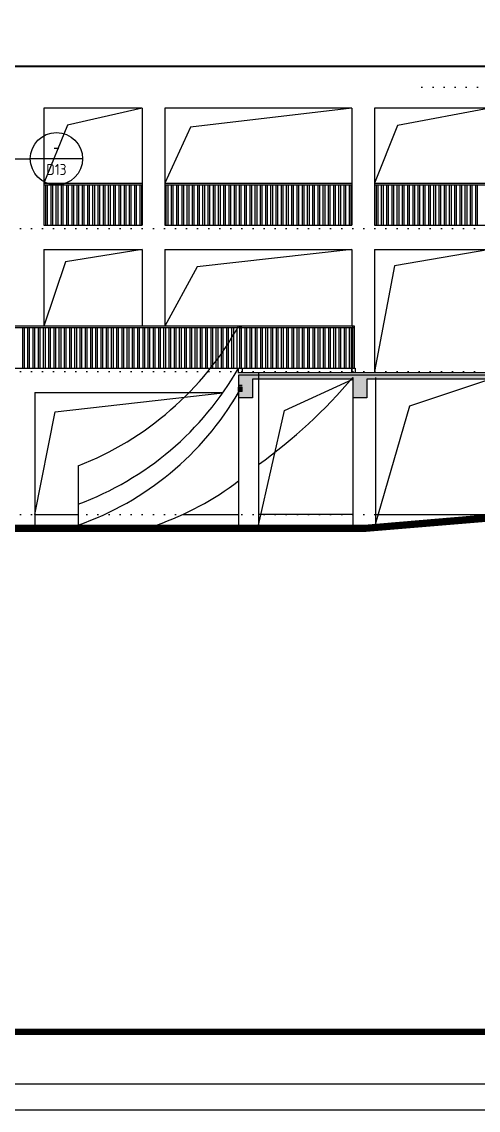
# Model space of a CAD drawing. Header units: millimetres. Extents: x -1048436 to -185795, y -983427 to 400387.
# Drawn here: x -707016 to -693929, y -983427 to -952219 of the extents above; entities that cross this region are included whole.
import ezdxf
from ezdxf.enums import TextEntityAlignment as Align

# ---------------------------------------------------------------- set-up
doc = ezdxf.new("R2010")
doc.units = ezdxf.units.MM
doc.header["$LTSCALE"] = 500
doc.linetypes.add('DOT', pattern=[6.35, 0, -6.35])
for name, color, linetype in [('C-SHET-TTLB', 11, 'Continuous'), ('建-填充', 9, 'Continuous'), ('建-墙', 254, 'Continuous'), ('建-墙-完成面', 95, 'Continuous'), ('建-文字', 4, 'Continuous'), ('建-楼梯-扶手栏杆', 3, 'Continuous'), ('建-符号', 13, 'Continuous'), ('楼层虚线', 1, 'Continuous')]:
    doc.layers.add(name, color=color, linetype=linetype)
doc.styles.add('ECADI', font='hzs.shx', dxfattribs={"width": 0.7, "bigfont": 'hztxt.shx'})
doc.styles.add('XD2008', font='xd-hzs.shx', dxfattribs={"width": 0.7, "bigfont": 'xd-hztxt.shx'})

# ---------------------------------------------------------------- blocks, each defined once
blk = doc.blocks.new('集团图框A1')
at = {"layer": 'C-SHET-TTLB'}
for points in [[(1095.85, -95.53), (1095.85, -699.53), (244.85, -699.53), (244.85, -95.53)], [(1090.85, -100.53), (1090.85, -694.53), (249.85, -694.53), (249.85, -100.53)]]:
    blk.add_lwpolyline(points, close=True, dxfattribs=at)
at = {"layer": 'C-SHET-TTLB', "const_width": 1.2}
blk.add_lwpolyline([(268.25, -110.53), (1080.85, -110.53), (1080.85, -684.53), (268.25, -684.53)], close=True, dxfattribs=at)
at = {"color": 2, "style": 'ECADI', "width": 0.7}
for tag, p in [('序号1', (1009.72, -381.88)), ('记要1', (1037.92, -381.9)), ('日期1', (1073.26, -381.71)), ('序号2', (1009.72, -387.77)), ('记要2', (1037.92, -387.79)), ('日期2', (1073.26, -387.6)), ('序号3', (1009.72, -393.63)), ('记要3', (1037.92, -393.65)), ('日期3', (1073.26, -393.46)), ('序号4', (1009.72, -399.51)), ('记要4', (1037.92, -399.53)), ('日期4', (1073.26, -399.35)), ('合作设计单位', (1042.53, -542.75)), ('审定人', (1041.84, -561.74)), ('审核人', (1041.84, -571.23)), ('设计总负责人', (1041.84, -580.99)), ('专业负责人', (1041.84, -591.72)), ('校对人', (1041.84, -601.96)), ('设计人', (1041.84, -611.83)), ('建设单位上', (1044.38, -619.93)), ('建设单位中', (1044.38, -623.89)), ('建设单位下', (1044.38, -627.74)), ('项目名称上', (1044.35, -632.3)), ('项目名称中', (1044.35, -636.38)), ('项目名称下', (1044.35, -640.33)), ('子项', (1043.59, -646.93)), ('图名上', (1044.47, -653.59)), ('图名中', (1044.47, -657.5)), ('图名下', (1044.47, -661.62)), ('工程编号', (1027.1, -667.58)), ('阶段', (1063.92, -667.61)), ('比例', (1025.96, -674.19)), ('专业', (1063.72, -673.97)), ('日期', (1026.1, -680.73)), ('图别、图号', (1066.05, -680.84))]:
    blk.add_attdef(tag, text='', height=3.5, dxfattribs=at).set_placement(p, align=Align.MIDDLE)
blk = doc.blocks.new('A1')
blk.add_blockref('集团图框A1', (-609654.51, -640037.88))

msp = doc.modelspace()

# ---------------------------------------------------------------- hatches: boundary and pattern name
at = {"layer": '建-填充'}
for points in [[(-697324.8, -962428.1), (-697324.8, -962348.1), (-700800, -962348.1), (-700400, -962468.1), (-697524.8, -962468.1)], [(-700400, -962468.1), (-700800, -962348.1), (-700800, -962998.1), (-700400, -962998.1)], [(-697324.8, -962428.1), (-697524.8, -962468.1), (-697524.8, -962998.1), (-697124.8, -962998.1), (-697124.8, -962468.1)], [(-693466.7, -962428.1), (-693600, -962348.1), (-697324.8, -962348.1), (-697324.8, -962428.1), (-697124.8, -962468.1), (-693600, -962468.1)], [(-700700, -962698.1), (-700800, -962698.1), (-700800, -962818.1), (-700700, -962818.1)]]:
    msp.add_hatch(color=256, dxfattribs=at).paths.add_polyline_path(points)

# ---------------------------------------------------------------- linework, layer by layer
for p, q in [((-693600, -953498.1), (-733249.5, -953498.1)), ((-703559.5, -954698.1), (-706381.7, -954698.1)), ((-706381.7, -954698.1), (-706381.7, -958048.1)), ((-703559.5, -954698.1), (-703559.5, -958048.1)), ((-697555.8, -954698.1), (-702909.5, -954698.1)), ((-702909.5, -954698.1), (-702909.5, -958048.1)), ((-697555.8, -954698.1), (-697555.8, -958048.1)), ((-693600, -954698.1), (-696905.8, -954698.1)), ((-696905.8, -954698.1), (-696905.8, -958048.1)), ((-706381.7, -958748.1), (-706381.7, -960948.1)), ((-703559.5, -958748.1), (-703559.5, -960948.1)), ((-702909.5, -958748.1), (-702909.5, -960948.1)), ((-697555.8, -958748.1), (-697555.8, -960948.1)), ((-696905.8, -958748.1), (-696905.8, -962248.1)), ((-697555.8, -960998.1), (-697555.8, -962248.1)), ((-700700, -962148.1), (-697555.8, -962148.1)), ((-700227.1, -962298.1), (-700227.1, -966748.1)), ((-697524.8, -962418.1), (-697524.8, -966648.1)), ((-696874.8, -962418.1), (-696874.8, -966621)), ((-706641.6, -962848.1), (-706641.6, -966748.1)), ((-700800, -962998.1), (-700800, -966748.1)), ((-705396.3, -964948.1), (-705396.3, -966048.1)), ((-705396.3, -966048.1), (-705396.3, -966648.1)), ((-697200, -966648.1), (-693600, -966348.1)), ((-697191.7, -966747.8), (-693591.7, -966447.8)), ((-733576.4, -966648.1), (-697200, -966648.1))]:
    msp.add_line(p, q)
for points, const_width in [([(-733176.4, -951648.1), (-721867.6, -951648.1), (-721867.6, -953498.1), (-693600, -953498.1), (-693600, -952748.1), (-693000, -952748.1), (-693000, -943748.1), (-689500, -943748.1), (-689500, -952748.1), (-673200, -952748.1), (-673200, -966648.1)], 50), ([(-693591.7, -966447.8), (-697195.8, -966748.1), (-733576.4, -966748.1)], 200)]:
    msp.add_lwpolyline(points, dxfattribs=dict(const_width=const_width))
for points in [[(-703559.5, -954698.1), (-705706.9, -955184.7), (-706381.7, -956848.1)], [(-697555.8, -954698.1), (-702173.7, -955245.3), (-702909.5, -956848.1)], [(-693600, -954698.1), (-696241.8, -955192), (-696905.8, -956848.1)], [(-706381.7, -958048.1), (-703559.5, -958048.1)], [(-702909.5, -958048.1), (-697555.8, -958048.1)], [(-696905.8, -958048.1), (-693600, -958048.1)], [(-706381.7, -958748.1), (-703559.5, -958748.1)], [(-703559.5, -958748.1), (-705760.9, -959100.7), (-706381.7, -960948.1)], [(-702909.5, -958748.1), (-697555.8, -958748.1)], [(-697555.8, -958748.1), (-701991, -959243.5), (-702909.5, -960948.1)], [(-696905.8, -958748.1), (-693600, -958748.1)], [(-693600, -958748.1), (-696330.7, -959212.9), (-696905.8, -962248.1)], [(-717868.5, -962148.1), (-700800, -962148.1)], [(-700800, -962298.1), (-700800, -962148.1), (-700700, -962148.1), (-700700, -962298.1)], [(-697555.8, -962288.1), (-697555.8, -962148.1), (-697455.8, -962148.1), (-697455.8, -962288.1)], [(-700227.1, -966648.1), (-699480.8, -963366.4), (-697524.8, -962468.1)], [(-696874.8, -966621), (-695886.8, -963231.5), (-693600, -962468.1)], [(-706641.6, -962848.1), (-701243.6, -962848.1)], [(-706641.6, -966348.1), (-706053.4, -963401.8), (-701248.8, -962855.6)], [(-706641.6, -966348.1), (-705396.3, -966348.1)], [(-702408.9, -966348.1), (-700800, -966348.1)], [(-697524.8, -966348.1), (-700227.1, -966348.1)], [(-696874.8, -966348.1), (-693600, -966348.1)]]:
    msp.add_lwpolyline(points)
for centre, radius, start, end in [((-708449.9, -957790.9), 8803.8, 290.29467, 330.33479), ((-709006.7, -952679.1), 15056, 305.67094, 319.69504), ((-708253.5, -958512.4), 8622.9, 289.35097, 329.81334), ((-708253.5, -958512.4), 8622.9, 327.47892, 329.81334), ((-706008.2, -958512.4), 8622.9, 289.35097, 307.15681)]:
    msp.add_arc(centre, radius, start, end)
at = {"layer": '建-墙'}
for p, q in [((-697324.8, -962348.1), (-700800, -962348.1)), ((-700800, -962348.1), (-700800, -962998.1)), ((-693600, -962348.1), (-697324.8, -962348.1)), ((-700700, -962698.1), (-700800, -962698.1)), ((-700800, -962818.1), (-700800, -962698.1)), ((-700700, -962818.1), (-700700, -962698.1)), ((-697524.8, -962468.1), (-700400, -962468.1)), ((-700400, -962468.1), (-700400, -962998.1)), ((-697524.8, -962468.1), (-697524.8, -962998.1)), ((-693600, -962468.1), (-697124.8, -962468.1)), ((-697124.8, -962468.1), (-697124.8, -962998.1)), ((-700700, -962818.1), (-700800, -962818.1)), ((-700400, -962998.1), (-700800, -962998.1)), ((-697124.8, -962998.1), (-697524.8, -962998.1))]:
    msp.add_line(p, q, dxfattribs=at)
at = {"layer": '建-墙-完成面'}
for p, q in [((-697324.8, -962288.1), (-700800, -962288.1)), ((-693600, -962288.1), (-697324.8, -962288.1)), ((-700700, -962648.1), (-700800, -962648.1))]:
    msp.add_line(p, q, dxfattribs=at)
at = {"layer": '建-楼梯-扶手栏杆'}
for p, q in [((-706334.5, -956898.1), (-706334.5, -958048.1)), ((-706284.5, -956898.1), (-706284.5, -958048.1)), ((-706184.5, -956898.1), (-706184.5, -958048.1)), ((-706134.5, -956898.1), (-706134.5, -958048.1)), ((-706034.5, -956898.1), (-706034.5, -958048.1)), ((-705984.5, -956898.1), (-705984.5, -958048.1)), ((-705884.5, -956898.1), (-705884.5, -958048.1)), ((-705834.5, -956898.1), (-705834.5, -958048.1)), ((-705734.5, -956898.1), (-705734.5, -958048.1)), ((-705684.5, -956898.1), (-705684.5, -958048.1)), ((-705584.5, -956898.1), (-705584.5, -958048.1)), ((-705534.5, -956898.1), (-705534.5, -958048.1)), ((-705434.5, -956898.1), (-705434.5, -958048.1)), ((-705384.5, -956898.1), (-705384.5, -958048.1)), ((-705284.5, -956898.1), (-705284.5, -958048.1)), ((-705234.5, -956898.1), (-705234.5, -958048.1)), ((-705134.5, -956898.1), (-705134.5, -958048.1)), ((-705084.5, -956898.1), (-705084.5, -958048.1)), ((-704984.5, -956898.1), (-704984.5, -958048.1)), ((-704934.5, -956898.1), (-704934.5, -958048.1)), ((-704834.5, -956898.1), (-704834.5, -958048.1)), ((-704784.5, -956898.1), (-704784.5, -958048.1)), ((-704684.5, -956898.1), (-704684.5, -958048.1)), ((-704634.5, -956898.1), (-704634.5, -958048.1)), ((-704534.5, -956898.1), (-704534.5, -958048.1)), ((-704484.5, -956898.1), (-704484.5, -958048.1)), ((-704384.5, -956898.1), (-704384.5, -958048.1)), ((-704334.5, -956898.1), (-704334.5, -958048.1)), ((-704234.5, -956898.1), (-704234.5, -958048.1)), ((-704184.5, -956898.1), (-704184.5, -958048.1)), ((-704084.5, -956898.1), (-704084.5, -958048.1)), ((-704034.5, -956898.1), (-704034.5, -958048.1)), ((-703934.5, -956898.1), (-703934.5, -958048.1)), ((-703884.5, -956898.1), (-703884.5, -958048.1)), ((-703784.5, -956898.1), (-703784.5, -958048.1)), ((-703734.5, -956898.1), (-703734.5, -958048.1)), ((-703634.5, -956898.1), (-703634.5, -958048.1)), ((-703584.5, -956898.1), (-703584.5, -958048.1)), ((-702880.8, -956898.1), (-702880.8, -958048.1)), ((-702830.8, -956898.1), (-702830.8, -958048.1)), ((-702730.8, -956898.1), (-702730.8, -958048.1)), ((-702680.8, -956898.1), (-702680.8, -958048.1)), ((-702580.8, -956898.1), (-702580.8, -958048.1)), ((-702530.8, -956898.1), (-702530.8, -958048.1)), ((-702430.8, -956898.1), (-702430.8, -958048.1)), ((-702380.8, -956898.1), (-702380.8, -958048.1)), ((-702280.8, -956898.1), (-702280.8, -958048.1)), ((-702230.8, -956898.1), (-702230.8, -958048.1)), ((-702130.8, -956898.1), (-702130.8, -958048.1)), ((-702080.8, -956898.1), (-702080.8, -958048.1)), ((-701980.8, -956898.1), (-701980.8, -958048.1)), ((-701930.8, -956898.1), (-701930.8, -958048.1)), ((-701830.8, -956898.1), (-701830.8, -958048.1)), ((-701780.8, -956898.1), (-701780.8, -958048.1)), ((-701680.8, -956898.1), (-701680.8, -958048.1)), ((-701630.8, -956898.1), (-701630.8, -958048.1)), ((-701530.8, -956898.1), (-701530.8, -958048.1)), ((-701480.8, -956898.1), (-701480.8, -958048.1)), ((-701380.8, -956898.1), (-701380.8, -958048.1)), ((-701330.8, -956898.1), (-701330.8, -958048.1)), ((-701230.8, -956898.1), (-701230.8, -958048.1)), ((-701180.8, -956898.1), (-701180.8, -958048.1)), ((-701080.8, -956898.1), (-701080.8, -958048.1)), ((-701030.8, -956898.1), (-701030.8, -958048.1)), ((-700930.8, -956898.1), (-700930.8, -958048.1)), ((-700880.8, -956898.1), (-700880.8, -958048.1)), ((-700780.8, -956898.1), (-700780.8, -958048.1)), ((-700730.8, -956898.1), (-700730.8, -958048.1)), ((-700630.8, -956898.1), (-700630.8, -958048.1)), ((-700580.8, -956898.1), (-700580.8, -958048.1)), ((-700480.8, -956898.1), (-700480.8, -958048.1)), ((-700430.8, -956898.1), (-700430.8, -958048.1)), ((-700330.8, -956898.1), (-700330.8, -958048.1)), ((-700280.8, -956898.1), (-700280.8, -958048.1)), ((-700180.8, -956898.1), (-700180.8, -958048.1)), ((-700130.8, -956898.1), (-700130.8, -958048.1)), ((-700030.8, -956898.1), (-700030.8, -958048.1)), ((-699980.8, -956898.1), (-699980.8, -958048.1)), ((-699880.8, -956898.1), (-699880.8, -958048.1)), ((-699830.8, -956898.1), (-699830.8, -958048.1)), ((-699730.8, -956898.1), (-699730.8, -958048.1)), ((-699680.8, -956898.1), (-699680.8, -958048.1)), ((-699580.8, -956898.1), (-699580.8, -958048.1)), ((-699530.8, -956898.1), (-699530.8, -958048.1)), ((-699430.8, -956898.1), (-699430.8, -958048.1)), ((-699380.8, -956898.1), (-699380.8, -958048.1)), ((-699280.8, -956898.1), (-699280.8, -958048.1)), ((-699230.8, -956898.1), (-699230.8, -958048.1)), ((-699130.8, -956898.1), (-699130.8, -958048.1)), ((-699080.8, -956898.1), (-699080.8, -958048.1)), ((-698980.8, -956898.1), (-698980.8, -958048.1)), ((-698930.8, -956898.1), (-698930.8, -958048.1)), ((-698830.8, -956898.1), (-698830.8, -958048.1)), ((-698780.8, -956898.1), (-698780.8, -958048.1)), ((-698680.8, -956898.1), (-698680.8, -958048.1)), ((-698630.8, -956898.1), (-698630.8, -958048.1)), ((-698530.8, -956898.1), (-698530.8, -958048.1)), ((-698480.8, -956898.1), (-698480.8, -958048.1)), ((-698380.8, -956898.1), (-698380.8, -958048.1)), ((-698330.8, -956898.1), (-698330.8, -958048.1)), ((-698230.8, -956898.1), (-698230.8, -958048.1)), ((-698180.8, -956898.1), (-698180.8, -958048.1)), ((-698080.8, -956898.1), (-698080.8, -958048.1)), ((-698030.8, -956898.1), (-698030.8, -958048.1)), ((-697930.8, -956898.1), (-697930.8, -958048.1)), ((-697880.8, -956898.1), (-697880.8, -958048.1)), ((-697780.8, -956898.1), (-697780.8, -958048.1)), ((-697730.8, -956898.1), (-697730.8, -958048.1)), ((-697630.8, -956898.1), (-697630.8, -958048.1)), ((-697580.8, -956898.1), (-697580.8, -958048.1)), ((-696858.6, -956898.1), (-696858.6, -958048.1)), ((-696808.6, -956898.1), (-696808.6, -958048.1)), ((-696708.6, -956898.1), (-696708.6, -958048.1)), ((-696658.6, -956898.1), (-696658.6, -958048.1)), ((-696558.6, -956898.1), (-696558.6, -958048.1)), ((-696508.6, -956898.1), (-696508.6, -958048.1)), ((-696408.6, -956898.1), (-696408.6, -958048.1)), ((-696358.6, -956898.1), (-696358.6, -958048.1)), ((-696258.6, -956898.1), (-696258.6, -958048.1)), ((-696208.6, -956898.1), (-696208.6, -958048.1)), ((-696108.6, -956898.1), (-696108.6, -958048.1)), ((-696058.6, -956898.1), (-696058.6, -958048.1)), ((-695958.6, -956898.1), (-695958.6, -958048.1)), ((-695908.6, -956898.1), (-695908.6, -958048.1)), ((-695808.6, -956898.1), (-695808.6, -958048.1)), ((-695758.6, -956898.1), (-695758.6, -958048.1)), ((-695658.6, -956898.1), (-695658.6, -958048.1)), ((-695608.6, -956898.1), (-695608.6, -958048.1)), ((-695508.6, -956898.1), (-695508.6, -958048.1)), ((-695458.6, -956898.1), (-695458.6, -958048.1)), ((-695358.6, -956898.1), (-695358.6, -958048.1)), ((-695308.6, -956898.1), (-695308.6, -958048.1)), ((-695208.6, -956898.1), (-695208.6, -958048.1)), ((-695158.6, -956898.1), (-695158.6, -958048.1)), ((-695058.6, -956898.1), (-695058.6, -958048.1)), ((-695008.6, -956898.1), (-695008.6, -958048.1)), ((-694908.6, -956898.1), (-694908.6, -958048.1)), ((-694858.6, -956898.1), (-694858.6, -958048.1)), ((-694758.6, -956898.1), (-694758.6, -958048.1)), ((-694708.6, -956898.1), (-694708.6, -958048.1)), ((-694608.6, -956898.1), (-694608.6, -958048.1)), ((-694558.6, -956898.1), (-694558.6, -958048.1)), ((-694458.6, -956898.1), (-694458.6, -958048.1)), ((-694408.6, -956898.1), (-694408.6, -958048.1)), ((-694308.6, -956898.1), (-694308.6, -958048.1)), ((-694258.6, -956898.1), (-694258.6, -958048.1)), ((-694158.6, -956898.1), (-694158.6, -958048.1)), ((-694108.6, -956898.1), (-694108.6, -958048.1)), ((-694008.6, -956898.1), (-694008.6, -958048.1)), ((-693958.6, -956898.1), (-693958.6, -958048.1)), ((-706999.4, -960998.1), (-706999.4, -962148.1)), ((-706949.4, -960998.1), (-706949.4, -962148.1)), ((-706849.4, -960998.1), (-706849.4, -962148.1)), ((-706799.4, -960998.1), (-706799.4, -962148.1)), ((-706699.4, -960998.1), (-706699.4, -962148.1)), ((-706649.4, -960998.1), (-706649.4, -962148.1)), ((-706549.4, -960998.1), (-706549.4, -962148.1)), ((-706499.4, -960998.1), (-706499.4, -962148.1)), ((-706399.4, -960998.1), (-706399.4, -962148.1)), ((-706349.4, -960998.1), (-706349.4, -962148.1)), ((-706249.4, -960998.1), (-706249.4, -962148.1)), ((-706199.4, -960998.1), (-706199.4, -962148.1)), ((-706099.4, -960998.1), (-706099.4, -962148.1)), ((-706049.4, -960998.1), (-706049.4, -962148.1)), ((-705949.4, -960998.1), (-705949.4, -962148.1)), ((-705899.4, -960998.1), (-705899.4, -962148.1)), ((-705799.4, -960998.1), (-705799.4, -962148.1)), ((-705749.4, -960998.1), (-705749.4, -962148.1)), ((-705649.4, -960998.1), (-705649.4, -962148.1)), ((-705599.4, -960998.1), (-705599.4, -962148.1)), ((-705499.4, -960998.1), (-705499.4, -962148.1)), ((-705449.4, -960998.1), (-705449.4, -962148.1)), ((-705349.4, -960998.1), (-705349.4, -962148.1)), ((-705299.4, -960998.1), (-705299.4, -962148.1)), ((-705199.4, -960998.1), (-705199.4, -962148.1)), ((-705149.4, -960998.1), (-705149.4, -962148.1)), ((-705049.4, -960998.1), (-705049.4, -962148.1)), ((-704999.4, -960998.1), (-704999.4, -962148.1)), ((-704899.4, -960998.1), (-704899.4, -962148.1)), ((-704849.4, -960998.1), (-704849.4, -962148.1)), ((-704749.4, -960998.1), (-704749.4, -962148.1)), ((-704699.4, -960998.1), (-704699.4, -962148.1)), ((-704599.4, -960998.1), (-704599.4, -962148.1)), ((-704549.4, -960998.1), (-704549.4, -962148.1)), ((-704449.4, -960998.1), (-704449.4, -962148.1)), ((-704399.4, -960998.1), (-704399.4, -962148.1)), ((-704299.4, -960998.1), (-704299.4, -962148.1)), ((-704249.4, -960998.1), (-704249.4, -962148.1)), ((-704149.4, -960998.1), (-704149.4, -962148.1)), ((-704099.4, -960998.1), (-704099.4, -962148.1)), ((-703999.4, -960998.1), (-703999.4, -962148.1)), ((-703949.4, -960998.1), (-703949.4, -962148.1)), ((-703849.4, -960998.1), (-703849.4, -962148.1)), ((-703799.4, -960998.1), (-703799.4, -962148.1)), ((-703699.4, -960998.1), (-703699.4, -962148.1)), ((-703649.4, -960998.1), (-703649.4, -962148.1)), ((-703549.4, -960998.1), (-703549.4, -962148.1)), ((-703499.4, -960998.1), (-703499.4, -962148.1)), ((-703399.4, -960998.1), (-703399.4, -962148.1)), ((-703349.4, -960998.1), (-703349.4, -962148.1)), ((-703249.4, -960998.1), (-703249.4, -962148.1)), ((-703199.4, -960998.1), (-703199.4, -962148.1)), ((-703099.4, -960998.1), (-703099.4, -962148.1)), ((-703049.4, -960998.1), (-703049.4, -962148.1)), ((-702949.4, -960998.1), (-702949.4, -962148.1)), ((-702899.4, -960998.1), (-702899.4, -962148.1)), ((-702799.4, -960998.1), (-702799.4, -962148.1)), ((-702749.4, -960998.1), (-702749.4, -962148.1)), ((-702649.4, -960998.1), (-702649.4, -962148.1)), ((-702599.4, -960998.1), (-702599.4, -962148.1)), ((-702499.4, -960998.1), (-702499.4, -962148.1)), ((-702449.4, -960998.1), (-702449.4, -962148.1)), ((-702349.4, -960998.1), (-702349.4, -962148.1)), ((-702299.4, -960998.1), (-702299.4, -962148.1)), ((-702199.4, -960998.1), (-702199.4, -962148.1)), ((-702149.4, -960998.1), (-702149.4, -962148.1)), ((-702049.4, -960998.1), (-702049.4, -962148.1)), ((-701999.4, -960998.1), (-701999.4, -962148.1)), ((-701899.4, -960998.1), (-701899.4, -962148.1)), ((-701849.4, -960998.1), (-701849.4, -962148.1)), ((-701749.4, -960998.1), (-701749.4, -962148.1)), ((-701699.4, -960998.1), (-701699.4, -962148.1)), ((-701599.4, -960998.1), (-701599.4, -962148.1)), ((-701549.4, -960998.1), (-701549.4, -962148.1)), ((-701449.4, -960998.1), (-701449.4, -962148.1)), ((-701399.4, -960998.1), (-701399.4, -962148.1)), ((-701299.4, -960998.1), (-701299.4, -962148.1)), ((-701249.4, -960998.1), (-701249.4, -962148.1)), ((-701149.4, -960998.1), (-701149.4, -962148.1)), ((-701099.4, -960998.1), (-701099.4, -962148.1)), ((-700999.4, -960998.1), (-700999.4, -962148.1)), ((-700949.4, -960998.1), (-700949.4, -962148.1)), ((-700849.4, -960998.1), (-700849.4, -962148.1)), ((-700775, -960948.1), (-700775, -962148.1)), ((-700725, -960948.1), (-700725, -962148.1)), ((-700625, -960998.1), (-700625, -962148.1)), ((-700575, -960998.1), (-700575, -962148.1)), ((-700475, -960998.1), (-700475, -962148.1)), ((-700425, -960998.1), (-700425, -962148.1)), ((-700325, -960998.1), (-700325, -962148.1)), ((-700275, -960998.1), (-700275, -962148.1)), ((-700175, -960998.1), (-700175, -962148.1)), ((-700125, -960998.1), (-700125, -962148.1)), ((-700025, -960998.1), (-700025, -962148.1)), ((-699975, -960998.1), (-699975, -962148.1)), ((-699875, -960998.1), (-699875, -962148.1)), ((-699825, -960998.1), (-699825, -962148.1)), ((-699725, -960998.1), (-699725, -962148.1)), ((-699675, -960998.1), (-699675, -962148.1)), ((-699575, -960998.1), (-699575, -962148.1)), ((-699525, -960998.1), (-699525, -962148.1)), ((-699425, -960998.1), (-699425, -962148.1)), ((-699375, -960998.1), (-699375, -962148.1)), ((-699275, -960998.1), (-699275, -962148.1)), ((-699225, -960998.1), (-699225, -962148.1)), ((-699125, -960998.1), (-699125, -962148.1)), ((-699075, -960998.1), (-699075, -962148.1)), ((-698975, -960998.1), (-698975, -962148.1)), ((-698925, -960998.1), (-698925, -962148.1)), ((-698825, -960998.1), (-698825, -962148.1)), ((-698775, -960998.1), (-698775, -962148.1)), ((-698675, -960998.1), (-698675, -962148.1)), ((-698625, -960998.1), (-698625, -962148.1)), ((-698525, -960998.1), (-698525, -962148.1)), ((-698475, -960998.1), (-698475, -962148.1)), ((-698375, -960998.1), (-698375, -962148.1)), ((-698325, -960998.1), (-698325, -962148.1)), ((-698225, -960998.1), (-698225, -962148.1)), ((-698175, -960998.1), (-698175, -962148.1)), ((-698075, -960998.1), (-698075, -962148.1)), ((-698025, -960998.1), (-698025, -962148.1)), ((-697925, -960998.1), (-697925, -962148.1)), ((-697875, -960998.1), (-697875, -962148.1)), ((-697775, -960998.1), (-697775, -962148.1)), ((-697725, -960998.1), (-697725, -962148.1)), ((-697625, -960998.1), (-697625, -962148.1)), ((-697575, -960998.1), (-697575, -962148.1)), ((-697530.8, -960948.1), (-697530.8, -962148.1))]:
    msp.add_line(p, q, dxfattribs=at)
for points in [[(-697480.8, -960998.1), (-717952.1, -960998.1), (-721332.1, -958948.1), (-723832.1, -958948.1), (-727224.1, -956890.9)], [(-697480.8, -960948.1), (-717938.1, -960948.1), (-721318.1, -958898.1), (-723818.1, -958898.1), (-727198.1, -956848.1)], [(-706381.7, -956848.1), (-703559.5, -956848.1)], [(-706381.7, -956898.1), (-703559.5, -956898.1)], [(-702909.5, -956848.1), (-697555.8, -956848.1)], [(-702909.5, -956898.1), (-697555.8, -956898.1)], [(-696905.8, -956848.1), (-693600, -956848.1)], [(-696905.8, -956898.1), (-693600, -956898.1)], [(-697480.8, -962148.1), (-697480.8, -960948.1)]]:
    msp.add_lwpolyline(points, dxfattribs=at)
msp.add_lwpolyline([(-700725, -960948.1), (-700775, -960948.1), (-700775, -960998.1), (-700725, -960998.1)], close=True, dxfattribs=at)
msp.add_arc((-708650.3, -956568.3), 8989.4, 291.22158, 330.84194, dxfattribs=at)
at = {"layer": '建-符号'}
for p in [(-709596.4, -956145.9), (-705270.7, -956145.9)]:
    msp.add_line(p, (-706770.7, -956145.9), dxfattribs=at)
msp.add_circle((-706020.7, -956145.9), 750, dxfattribs=at)
at = {"layer": '楼层虚线', "linetype": 'DOT', "ltscale": 0.1}
for p, q in [((-695542, -954098.1), (-667499.9, -954098.1)), ((-757553, -958148.1), (-667499.9, -958148.1)), ((-757553, -962248.1), (-667499.9, -962248.1)), ((-757553, -966348.1), (-667499.9, -966348.1))]:
    msp.add_line(p, q, dxfattribs=at)

# ---------------------------------------------------------------- block references
at = {"xscale": 150, "yscale": 150, "zscale": 150}
msp.add_blockref('A1', (90638136, 95127184.1), dxfattribs=at)

# ---------------------------------------------------------------- texts
at = {"layer": '建-文字', "style": 'XD2008'}
for s, height, width, p, p2 in [('-', 400.2, 0.962963, (-706114.1, -956008.3), (-705927.4, -956008.3)), ('D13', 314.27, 1.238095, (-706308.8, -956611.4), (-705732.7, -956611.4))]:
    msp.add_text(s, height=height, dxfattribs=dict(at, width=width)).set_placement(p, p2, align=Align.FIT)

doc.saveas('drawing.dxf')
